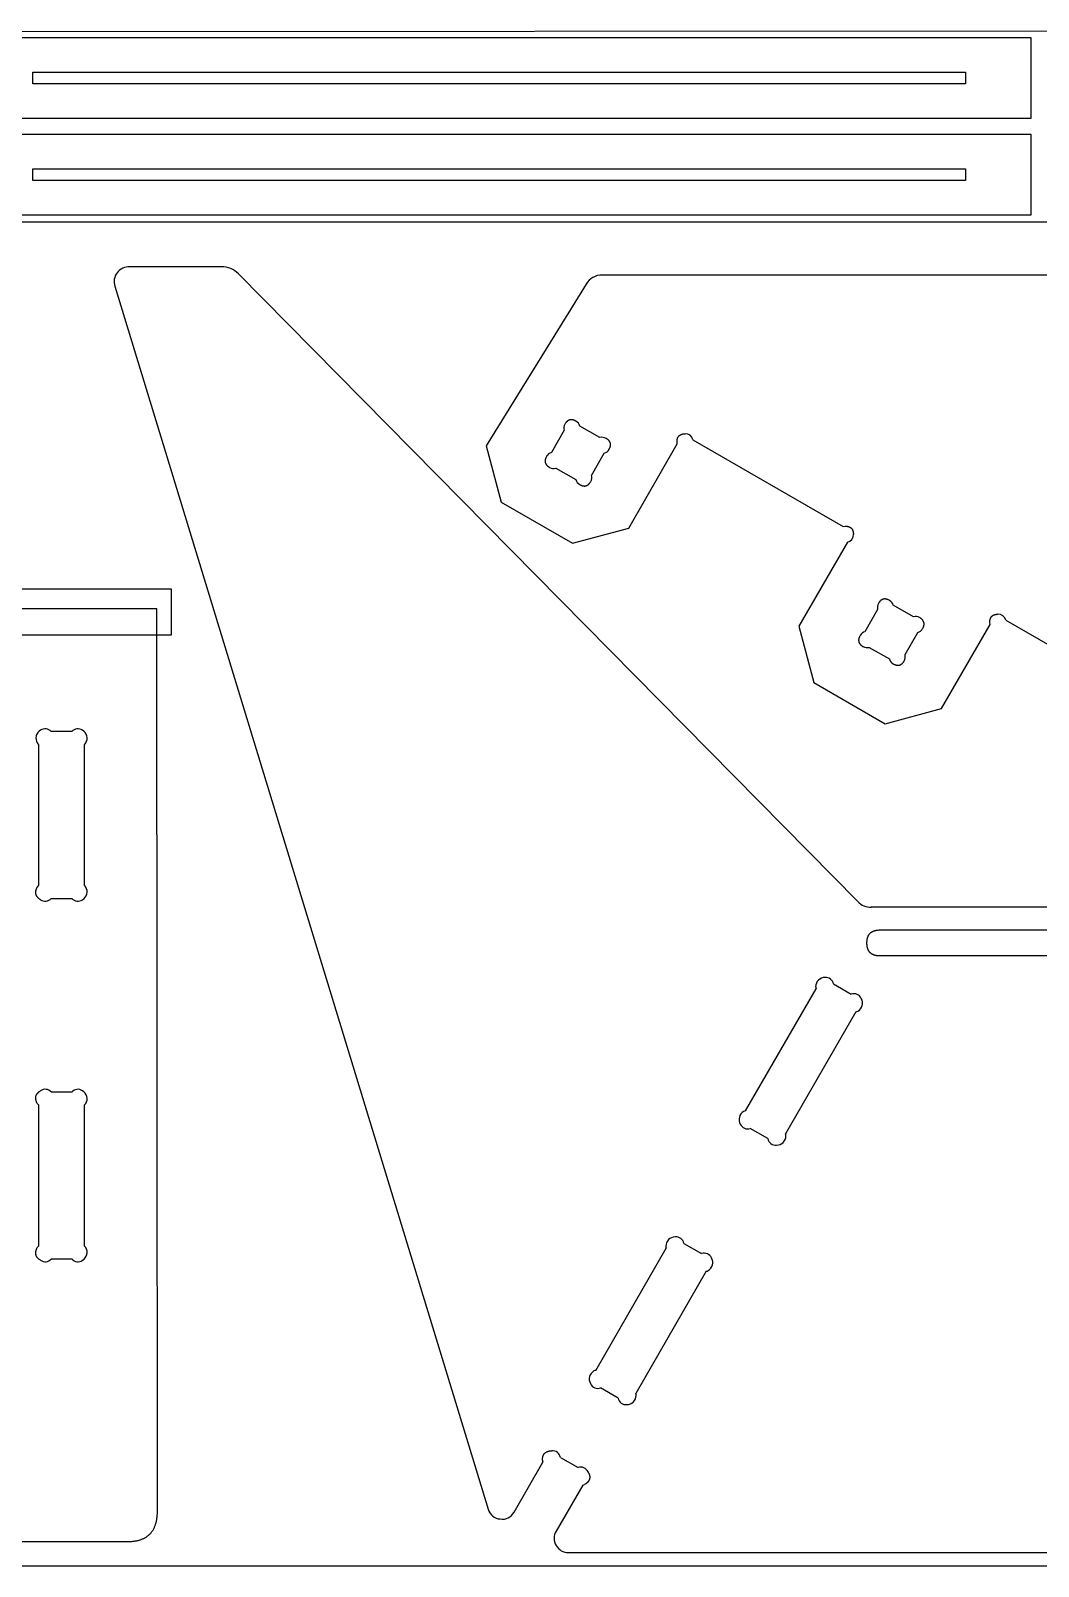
# Model space of a CAD drawing. Extents: x 0 to 2438, y 0 to 1220.
# Drawn here: x 814 to 1241, y 0 to 651 of the extents above; entities that cross this region are included whole.
import ezdxf

# ---------------------------------------------------------------- set-up
doc = ezdxf.new("R2010")
doc.units = 0
doc.header["$MEASUREMENT"] = 0
doc.layers.add('PROFILE_-_OUTSIDE', color=18, linetype='CONTINUOUS')

msp = doc.modelspace()

# ---------------------------------------------------------------- linework, layer by layer
at = {"layer": 'PROFILE_-_OUTSIDE', "color": 4}
for p, q in [((1698.09, 650.9), (783.59, 650.4)), ((814.52, 633.37), (1209.92, 633.4)), ((814.52, 628.37), (814.52, 633.37)), ((1209.92, 633.4), (1209.92, 628.4)), ((1209.92, 628.4), (814.52, 628.37)), ((814.53, 592.37), (1209.93, 592.4)), ((814.53, 587.37), (814.53, 592.37)), ((1209.93, 592.4), (1209.93, 587.4)), ((1209.93, 587.4), (814.53, 587.37)), ((783.59, 569.9), (1698.09, 569.9))]:
    msp.add_line(p, q, dxfattribs=at)
at = {"layer": 'PROFILE_-_OUTSIDE', "color": 18}
for p, q in [((1237.84, 647.9), (786.59, 647.87)), ((1237.84, 613.9), (1237.84, 647.9)), ((786.59, 613.87), (1237.84, 613.9)), ((1237.84, 606.9), (786.59, 606.87)), ((1237.84, 572.9), (1237.84, 606.9)), ((786.59, 572.87), (1237.84, 572.9)), ((856.48, 550.83), (855.62, 550.83)), ((894.51, 550.83), (856.48, 550.83)), ((1164.31, 281.73), (901.65, 547.85)), ((1480.93, 547.28), (1055.91, 547.3)), ((849.26, 542.63), (1007.6, 24.26)), ((1049.11, 543.51), (1006.69, 474.96)), ((1067.19, 440.06), (1087.77, 475.73)), ((1087.77, 475.73), (1087.65, 476.61)), ((1094.39, 477.5), (1158.11, 440.75)), ((1006.69, 474.96), (1013.09, 451.11)), ((1013.09, 451.11), (1043.34, 433.66)), ((1043.34, 433.66), (1067.19, 440.06)), ((1158.11, 440.75), (1159, 440.87)), ((1159.89, 434.13), (1139.32, 398.47)), ((867.07, 405.87), (17.32, 405.87)), ((867.32, 23.04), (867.07, 405.87)), ((1139.32, 398.47), (1145.71, 374.61)), ((1199.82, 363.56), (1220.4, 399.23)), ((1220.4, 399.23), (1220.28, 400.12)), ((1227.02, 401.01), (1258.57, 382.81)), ((1145.71, 374.61), (1175.97, 357.16)), ((1175.97, 357.16), (1199.82, 363.56)), ((1185.74, 279.35), (1170, 279.35)), ((1268.42, 279.35), (1185.74, 279.35)), ((1038.2, 46.17), (1045.69, 41.84)), ((1018.53, 23.01), (1030.75, 44.17)), ((1047.68, 34.4), (1036.41, 14.86)), ((29.77, 10.48), (854.62, 10.48)), ((1041.61, 5.86), (1495.29, 5.86))]:
    msp.add_line(p, q, dxfattribs=at)
at = {"layer": 'PROFILE_-_OUTSIDE', "color": 30}
for p, q in [((1054.97, 478.44), (1046.41, 483.33)), ((1039.79, 481.52), (1034.41, 472.11)), ((1051.4, 462.41), (1056.78, 471.82)), ((1036.22, 465.49), (1044.78, 460.6)), ((1172.73, 405.54), (1167.35, 396.12)), ((1187.91, 402.45), (1179.35, 407.34)), ((1184.34, 386.42), (1189.71, 395.84)), ((1169.16, 389.51), (1177.72, 384.62)), ((830.99, 353.82), (822.34, 353.82)), ((816.89, 348.37), (816.89, 288.57)), ((836.44, 288.57), (836.44, 348.37)), ((822.34, 283.11), (830.99, 283.11)), ((1116.7, 193.05), (1146.6, 244.84)), ((1154.05, 246.83), (1161.55, 242.5)), ((1163.54, 235.06), (1133.64, 183.27)), ((816.9, 195.54), (816.89, 135.74)), ((830.99, 200.99), (822.34, 200.99)), ((836.44, 135.74), (836.45, 195.54)), ((1126.19, 181.27), (1118.7, 185.6)), ((1090.55, 136.85), (1098.05, 132.52)), ((822.34, 130.28), (830.99, 130.29)), ((1053.2, 83.06), (1083.1, 134.85)), ((1100.04, 125.07), (1070.14, 73.28)), ((1062.69, 71.29), (1055.2, 75.61))]:
    msp.add_line(p, q, dxfattribs=at)
at = {"layer": 'PROFILE_-_OUTSIDE', "color": 5}
for p, q in [((1173.68, 269.73), (1363.16, 269.73)), ((1363.16, 258.73), (1173.68, 258.73))]:
    msp.add_line(p, q, dxfattribs=at)
at = {"layer": 'PROFILE_-_OUTSIDE', "color": 1}
msp.add_line((2438, 0), (0, 0), dxfattribs=at)
at = {"layer": 'PROFILE_-_OUTSIDE', "color": 30}
for points in [[(1044.8, 485.4), (1044.62, 485.5), (1044.43, 485.6), (1044.34, 485.64), (1044.25, 485.68), (1044.16, 485.72), (1044.08, 485.75), (1043.99, 485.79), (1043.9, 485.82), (1043.82, 485.85), (1043.73, 485.87), (1043.64, 485.9), (1043.56, 485.92), (1043.48, 485.94), (1043.39, 485.96), (1043.31, 485.97), (1043.23, 485.99), (1043.15, 486), (1043.06, 486.01), (1042.98, 486.01), (1042.9, 486.02), (1042.83, 486.02), (1042.75, 486.02), (1042.67, 486.02), (1042.59, 486.01), (1042.52, 486), (1042.44, 485.99), (1042.36, 485.98), (1042.29, 485.97), (1042.22, 485.95), (1042.14, 485.93), (1042.07, 485.91), (1042, 485.89), (1041.93, 485.86), (1041.86, 485.83), (1041.78, 485.8), (1041.72, 485.77), (1041.65, 485.74), (1041.58, 485.7), (1041.51, 485.66), (1041.44, 485.62), (1041.38, 485.57), (1041.31, 485.53), (1041.24, 485.48), (1041.18, 485.43), (1041.12, 485.38), (1041.05, 485.32), (1040.99, 485.26), (1040.93, 485.2), (1040.87, 485.14), (1040.81, 485.08), (1040.74, 485.01), (1040.69, 484.94), (1040.63, 484.87), (1040.57, 484.8), (1040.51, 484.72), (1040.45, 484.64), (1040.4, 484.56), (1040.34, 484.48), (1040.23, 484.31), (1040.12, 484.12)], [(1058.85, 473.43), (1058.95, 473.61), (1059.04, 473.8), (1059.09, 473.89), (1059.13, 473.98), (1059.17, 474.06), (1059.2, 474.15), (1059.24, 474.24), (1059.27, 474.33), (1059.3, 474.41), (1059.32, 474.5), (1059.35, 474.59), (1059.37, 474.67), (1059.39, 474.75), (1059.41, 474.84), (1059.42, 474.92), (1059.44, 475), (1059.45, 475.08), (1059.46, 475.16), (1059.46, 475.25), (1059.47, 475.32), (1059.47, 475.4), (1059.47, 475.48), (1059.46, 475.56), (1059.46, 475.64), (1059.45, 475.71), (1059.44, 475.79), (1059.43, 475.86), (1059.42, 475.94), (1059.4, 476.01), (1059.38, 476.09), (1059.36, 476.16), (1059.34, 476.23), (1059.31, 476.3), (1059.28, 476.37), (1059.25, 476.44), (1059.22, 476.51), (1059.19, 476.58), (1059.15, 476.65), (1059.11, 476.72), (1059.07, 476.79), (1059.02, 476.85), (1058.98, 476.92), (1058.93, 476.98), (1058.88, 477.05), (1058.83, 477.11), (1058.77, 477.18), (1058.71, 477.24), (1058.65, 477.3), (1058.59, 477.36), (1058.53, 477.42), (1058.46, 477.48), (1058.39, 477.54), (1058.32, 477.6), (1058.24, 477.66), (1058.17, 477.72), (1058.09, 477.78), (1058.01, 477.83), (1057.93, 477.89), (1057.75, 478), (1057.57, 478.11)], [(1032.34, 470.5), (1032.24, 470.31), (1032.15, 470.13), (1032.1, 470.04), (1032.06, 469.95), (1032.02, 469.86), (1031.99, 469.77), (1031.95, 469.69), (1031.92, 469.6), (1031.89, 469.51), (1031.87, 469.43), (1031.84, 469.34), (1031.82, 469.26), (1031.8, 469.17), (1031.78, 469.09), (1031.77, 469.01), (1031.75, 468.92), (1031.74, 468.84), (1031.73, 468.76), (1031.73, 468.68), (1031.72, 468.6), (1031.72, 468.52), (1031.72, 468.44), (1031.73, 468.37), (1031.73, 468.29), (1031.74, 468.21), (1031.75, 468.14), (1031.76, 468.06), (1031.77, 467.99), (1031.79, 467.91), (1031.81, 467.84), (1031.83, 467.77), (1031.85, 467.7), (1031.88, 467.62), (1031.91, 467.55), (1031.94, 467.48), (1031.97, 467.41), (1032, 467.34), (1032.04, 467.28), (1032.08, 467.21), (1032.12, 467.14), (1032.17, 467.07), (1032.21, 467.01), (1032.26, 466.94), (1032.31, 466.88), (1032.37, 466.81), (1032.42, 466.75), (1032.48, 466.69), (1032.54, 466.63), (1032.6, 466.56), (1032.67, 466.5), (1032.73, 466.44), (1032.8, 466.38), (1032.87, 466.32), (1032.95, 466.27), (1033.02, 466.21), (1033.1, 466.15), (1033.18, 466.09), (1033.26, 466.04), (1033.44, 465.93), (1033.62, 465.82)], [(1046.39, 458.53), (1046.57, 458.42), (1046.76, 458.33), (1046.85, 458.29), (1046.94, 458.25), (1047.03, 458.21), (1047.11, 458.17), (1047.2, 458.14), (1047.29, 458.11), (1047.38, 458.08), (1047.46, 458.05), (1047.55, 458.03), (1047.63, 458.01), (1047.71, 457.99), (1047.8, 457.97), (1047.88, 457.95), (1047.96, 457.94), (1048.04, 457.93), (1048.13, 457.92), (1048.21, 457.91), (1048.29, 457.91), (1048.36, 457.91), (1048.44, 457.91), (1048.52, 457.91), (1048.6, 457.92), (1048.67, 457.92), (1048.75, 457.93), (1048.83, 457.94), (1048.9, 457.96), (1048.97, 457.98), (1049.05, 457.99), (1049.12, 458.02), (1049.19, 458.04), (1049.26, 458.06), (1049.34, 458.09), (1049.41, 458.12), (1049.48, 458.16), (1049.54, 458.19), (1049.61, 458.23), (1049.68, 458.27), (1049.75, 458.31), (1049.81, 458.35), (1049.88, 458.4), (1049.95, 458.45), (1050.01, 458.5), (1050.07, 458.55), (1050.14, 458.61), (1050.2, 458.66), (1050.26, 458.72), (1050.32, 458.79), (1050.38, 458.85), (1050.45, 458.92), (1050.5, 458.99), (1050.56, 459.06), (1050.62, 459.13), (1050.68, 459.21), (1050.74, 459.29), (1050.79, 459.37), (1050.85, 459.45), (1050.96, 459.62), (1051.07, 459.8)], [(1177.74, 409.42), (1177.55, 409.52), (1177.37, 409.61), (1177.28, 409.66), (1177.19, 409.7), (1177.1, 409.73), (1177.02, 409.77), (1176.93, 409.8), (1176.84, 409.84), (1176.75, 409.86), (1176.67, 409.89), (1176.58, 409.92), (1176.5, 409.94), (1176.41, 409.96), (1176.33, 409.98), (1176.25, 409.99), (1176.17, 410), (1176.08, 410.02), (1176, 410.02), (1175.92, 410.03), (1175.84, 410.03), (1175.76, 410.04), (1175.69, 410.04), (1175.61, 410.03), (1175.53, 410.03), (1175.45, 410.02), (1175.38, 410.01), (1175.3, 410), (1175.23, 409.98), (1175.15, 409.97), (1175.08, 409.95), (1175.01, 409.93), (1174.94, 409.9), (1174.86, 409.88), (1174.79, 409.85), (1174.72, 409.82), (1174.65, 409.79), (1174.58, 409.75), (1174.52, 409.72), (1174.45, 409.68), (1174.38, 409.64), (1174.31, 409.59), (1174.25, 409.55), (1174.18, 409.5), (1174.12, 409.45), (1174.05, 409.39), (1173.99, 409.34), (1173.93, 409.28), (1173.87, 409.22), (1173.8, 409.16), (1173.74, 409.09), (1173.68, 409.03), (1173.62, 408.96), (1173.56, 408.89), (1173.51, 408.81), (1173.45, 408.74), (1173.39, 408.66), (1173.33, 408.58), (1173.28, 408.5), (1173.17, 408.32), (1173.06, 408.14)], [(1191.79, 397.45), (1191.89, 397.63), (1191.98, 397.81), (1192.03, 397.9), (1192.07, 397.99), (1192.1, 398.08), (1192.14, 398.17), (1192.17, 398.26), (1192.21, 398.34), (1192.24, 398.43), (1192.26, 398.52), (1192.29, 398.6), (1192.31, 398.69), (1192.33, 398.77), (1192.35, 398.85), (1192.36, 398.94), (1192.38, 399.02), (1192.39, 399.1), (1192.39, 399.18), (1192.4, 399.26), (1192.41, 399.34), (1192.41, 399.42), (1192.41, 399.5), (1192.4, 399.58), (1192.4, 399.65), (1192.39, 399.73), (1192.38, 399.81), (1192.37, 399.88), (1192.36, 399.96), (1192.34, 400.03), (1192.32, 400.1), (1192.3, 400.18), (1192.28, 400.25), (1192.25, 400.32), (1192.22, 400.39), (1192.19, 400.46), (1192.16, 400.53), (1192.12, 400.6), (1192.09, 400.67), (1192.05, 400.74), (1192.01, 400.8), (1191.96, 400.87), (1191.92, 400.94), (1191.87, 401), (1191.82, 401.07), (1191.76, 401.13), (1191.71, 401.19), (1191.65, 401.26), (1191.59, 401.32), (1191.53, 401.38), (1191.46, 401.44), (1191.4, 401.5), (1191.33, 401.56), (1191.26, 401.62), (1191.18, 401.68), (1191.11, 401.74), (1191.03, 401.79), (1190.95, 401.85), (1190.87, 401.91), (1190.69, 402.02), (1190.51, 402.12)], [(1165.28, 394.52), (1165.18, 394.33), (1165.08, 394.15), (1165.04, 394.06), (1165, 393.97), (1164.96, 393.88), (1164.93, 393.79), (1164.89, 393.7), (1164.86, 393.62), (1164.83, 393.53), (1164.81, 393.44), (1164.78, 393.36), (1164.76, 393.27), (1164.74, 393.19), (1164.72, 393.11), (1164.71, 393.02), (1164.69, 392.94), (1164.68, 392.86), (1164.67, 392.78), (1164.67, 392.7), (1164.66, 392.62), (1164.66, 392.54), (1164.66, 392.46), (1164.66, 392.38), (1164.67, 392.31), (1164.68, 392.23), (1164.69, 392.15), (1164.7, 392.08), (1164.71, 392), (1164.73, 391.93), (1164.75, 391.86), (1164.77, 391.78), (1164.79, 391.71), (1164.82, 391.64), (1164.85, 391.57), (1164.88, 391.5), (1164.91, 391.43), (1164.94, 391.36), (1164.98, 391.29), (1165.02, 391.22), (1165.06, 391.16), (1165.11, 391.09), (1165.15, 391.02), (1165.2, 390.96), (1165.25, 390.89), (1165.3, 390.83), (1165.36, 390.77), (1165.42, 390.7), (1165.48, 390.64), (1165.54, 390.58), (1165.6, 390.52), (1165.67, 390.46), (1165.74, 390.4), (1165.81, 390.34), (1165.88, 390.28), (1165.96, 390.22), (1166.04, 390.17), (1166.12, 390.11), (1166.2, 390.05), (1166.37, 389.94), (1166.56, 389.84)], [(1179.33, 382.54), (1179.51, 382.44), (1179.7, 382.35), (1179.79, 382.31), (1179.88, 382.26), (1179.96, 382.23), (1180.05, 382.19), (1180.14, 382.16), (1180.23, 382.13), (1180.31, 382.1), (1180.4, 382.07), (1180.49, 382.04), (1180.57, 382.02), (1180.65, 382), (1180.74, 381.98), (1180.82, 381.97), (1180.9, 381.96), (1180.98, 381.95), (1181.06, 381.94), (1181.14, 381.93), (1181.22, 381.93), (1181.3, 381.92), (1181.38, 381.92), (1181.46, 381.93), (1181.54, 381.93), (1181.61, 381.94), (1181.69, 381.95), (1181.76, 381.96), (1181.84, 381.98), (1181.91, 381.99), (1181.99, 382.01), (1182.06, 382.03), (1182.13, 382.06), (1182.2, 382.08), (1182.27, 382.11), (1182.34, 382.14), (1182.41, 382.17), (1182.48, 382.21), (1182.55, 382.24), (1182.62, 382.28), (1182.69, 382.33), (1182.75, 382.37), (1182.82, 382.42), (1182.88, 382.46), (1182.95, 382.51), (1183.01, 382.57), (1183.08, 382.62), (1183.14, 382.68), (1183.2, 382.74), (1183.26, 382.8), (1183.32, 382.87), (1183.38, 382.93), (1183.44, 383), (1183.5, 383.07), (1183.56, 383.15), (1183.62, 383.22), (1183.68, 383.3), (1183.73, 383.38), (1183.79, 383.47), (1183.9, 383.64), (1184.01, 383.82)], [(816.34, 287.93), (816.22, 287.72), (816.11, 287.51), (816.06, 287.41), (816.02, 287.31), (815.97, 287.2), (815.93, 287.1), (815.89, 287), (815.85, 286.9), (815.82, 286.8), (815.79, 286.71), (815.76, 286.61), (815.73, 286.51), (815.71, 286.42), (815.69, 286.32), (815.67, 286.22), (815.66, 286.13), (815.64, 286.04), (815.63, 285.94), (815.62, 285.85), (815.62, 285.76), (815.62, 285.67), (815.62, 285.58), (815.62, 285.49), (815.63, 285.4), (815.63, 285.32), (815.64, 285.23), (815.66, 285.14), (815.67, 285.06), (815.69, 284.97), (815.71, 284.89), (815.74, 284.8), (815.76, 284.72), (815.79, 284.64), (815.82, 284.56), (815.86, 284.48), (815.9, 284.4), (815.93, 284.32), (815.98, 284.24), (816.02, 284.16), (816.07, 284.08), (816.12, 284.01), (816.17, 283.93), (816.23, 283.86), (816.28, 283.78), (816.34, 283.71), (816.41, 283.64), (816.47, 283.56), (816.54, 283.49), (816.61, 283.42), (816.69, 283.35), (816.76, 283.28), (816.84, 283.21), (816.92, 283.14), (817.01, 283.08), (817.09, 283.01), (817.18, 282.94), (817.27, 282.88), (817.37, 282.81), (817.57, 282.69), (817.77, 282.56)], [(817.78, 201.54), (817.57, 201.42), (817.37, 201.29), (817.28, 201.23), (817.19, 201.16), (817.1, 201.09), (817.01, 201.03), (816.93, 200.96), (816.85, 200.89), (816.77, 200.82), (816.69, 200.75), (816.62, 200.68), (816.55, 200.61), (816.48, 200.54), (816.41, 200.47), (816.35, 200.4), (816.29, 200.32), (816.23, 200.25), (816.18, 200.17), (816.12, 200.1), (816.07, 200.02), (816.03, 199.94), (815.98, 199.87), (815.94, 199.79), (815.9, 199.71), (815.86, 199.63), (815.83, 199.55), (815.8, 199.47), (815.77, 199.38), (815.74, 199.3), (815.72, 199.22), (815.7, 199.13), (815.68, 199.05), (815.66, 198.96), (815.65, 198.88), (815.64, 198.79), (815.63, 198.7), (815.62, 198.61), (815.62, 198.52), (815.62, 198.43), (815.62, 198.34), (815.63, 198.25), (815.64, 198.16), (815.65, 198.07), (815.66, 197.97), (815.68, 197.88), (815.69, 197.78), (815.71, 197.69), (815.74, 197.59), (815.76, 197.5), (815.79, 197.4), (815.82, 197.3), (815.86, 197.2), (815.89, 197.1), (815.93, 197), (815.98, 196.9), (816.02, 196.8), (816.07, 196.7), (816.12, 196.59), (816.22, 196.38), (816.34, 196.17)], [(816.34, 135.1), (816.22, 134.89), (816.12, 134.68), (816.07, 134.58), (816.02, 134.48), (815.98, 134.38), (815.93, 134.27), (815.89, 134.17), (815.86, 134.07), (815.82, 133.97), (815.79, 133.88), (815.76, 133.78), (815.74, 133.68), (815.71, 133.59), (815.69, 133.49), (815.68, 133.4), (815.66, 133.3), (815.65, 133.21), (815.64, 133.12), (815.63, 133.02), (815.62, 132.93), (815.62, 132.84), (815.62, 132.75), (815.62, 132.66), (815.63, 132.57), (815.64, 132.49), (815.65, 132.4), (815.66, 132.31), (815.68, 132.23), (815.7, 132.14), (815.72, 132.06), (815.74, 131.98), (815.77, 131.89), (815.8, 131.81), (815.83, 131.73), (815.86, 131.65), (815.9, 131.57), (815.94, 131.49), (815.98, 131.41), (816.03, 131.33), (816.07, 131.26), (816.12, 131.18), (816.18, 131.1), (816.23, 131.03), (816.29, 130.95), (816.35, 130.88), (816.41, 130.81), (816.48, 130.73), (816.55, 130.66), (816.62, 130.59), (816.69, 130.52), (816.77, 130.45), (816.85, 130.38), (816.93, 130.32), (817.01, 130.25), (817.1, 130.18), (817.19, 130.12), (817.28, 130.05), (817.37, 129.99), (817.57, 129.86), (817.78, 129.73)]]:
    msp.add_lwpolyline(points, dxfattribs=at)
at = {"layer": 'PROFILE_-_OUTSIDE', "color": 18}
for points in [[(1087.65, 476.61), (1087.65, 476.83), (1087.66, 477.03), (1087.67, 477.13), (1087.68, 477.23), (1087.69, 477.32), (1087.7, 477.42), (1087.72, 477.51), (1087.73, 477.6), (1087.75, 477.69), (1087.77, 477.78), (1087.79, 477.87), (1087.82, 477.95), (1087.84, 478.03), (1087.87, 478.11), (1087.89, 478.19), (1087.92, 478.27), (1087.95, 478.35), (1087.99, 478.42), (1088.02, 478.5), (1088.06, 478.57), (1088.09, 478.64), (1088.13, 478.7), (1088.17, 478.77), (1088.22, 478.83), (1088.26, 478.9), (1088.31, 478.96), (1088.36, 479.02), (1088.4, 479.08), (1088.46, 479.13), (1088.51, 479.19), (1088.56, 479.24), (1088.62, 479.29), (1088.68, 479.34), (1088.74, 479.39), (1088.8, 479.43), (1088.86, 479.48), (1088.92, 479.52), (1088.99, 479.56), (1089.06, 479.6), (1089.13, 479.64), (1089.2, 479.67), (1089.27, 479.71), (1089.35, 479.74), (1089.42, 479.77), (1089.5, 479.8), (1089.58, 479.83), (1089.66, 479.85), (1089.74, 479.88), (1089.83, 479.9), (1089.91, 479.92), (1090, 479.94), (1090.09, 479.96), (1090.18, 479.98), (1090.28, 479.99), (1090.37, 480), (1090.47, 480.01), (1090.57, 480.02), (1090.66, 480.03), (1090.87, 480.04), (1091.08, 480.04)], [(1159, 440.87), (1159.21, 440.87), (1159.42, 440.86), (1159.52, 440.85), (1159.61, 440.84), (1159.71, 440.83), (1159.81, 440.82), (1159.9, 440.8), (1159.99, 440.79), (1160.08, 440.77), (1160.17, 440.75), (1160.25, 440.73), (1160.34, 440.71), (1160.42, 440.68), (1160.5, 440.65), (1160.58, 440.63), (1160.66, 440.6), (1160.74, 440.57), (1160.81, 440.53), (1160.88, 440.5), (1160.95, 440.46), (1161.02, 440.43), (1161.09, 440.39), (1161.16, 440.35), (1161.22, 440.3), (1161.28, 440.26), (1161.35, 440.21), (1161.41, 440.17), (1161.46, 440.12), (1161.52, 440.06), (1161.57, 440.01), (1161.63, 439.96), (1161.68, 439.9), (1161.73, 439.84), (1161.77, 439.78), (1161.82, 439.72), (1161.87, 439.66), (1161.91, 439.6), (1161.95, 439.53), (1161.99, 439.46), (1162.03, 439.39), (1162.06, 439.32), (1162.1, 439.25), (1162.13, 439.17), (1162.16, 439.1), (1162.19, 439.02), (1162.22, 438.94), (1162.24, 438.86), (1162.27, 438.78), (1162.29, 438.69), (1162.31, 438.61), (1162.33, 438.52), (1162.35, 438.43), (1162.36, 438.34), (1162.38, 438.24), (1162.39, 438.15), (1162.4, 438.05), (1162.41, 437.95), (1162.42, 437.86), (1162.43, 437.65), (1162.43, 437.44)], [(1220.28, 400.12), (1220.28, 400.33), (1220.29, 400.53), (1220.3, 400.63), (1220.31, 400.73), (1220.32, 400.83), (1220.33, 400.92), (1220.35, 401.02), (1220.36, 401.11), (1220.38, 401.2), (1220.4, 401.28), (1220.42, 401.37), (1220.44, 401.46), (1220.47, 401.54), (1220.5, 401.62), (1220.52, 401.7), (1220.55, 401.78), (1220.58, 401.85), (1220.62, 401.93), (1220.65, 402), (1220.69, 402.07), (1220.72, 402.14), (1220.76, 402.21), (1220.8, 402.27), (1220.85, 402.34), (1220.89, 402.4), (1220.94, 402.46), (1220.98, 402.52), (1221.03, 402.58), (1221.09, 402.64), (1221.14, 402.69), (1221.19, 402.74), (1221.25, 402.79), (1221.31, 402.84), (1221.37, 402.89), (1221.43, 402.94), (1221.49, 402.98), (1221.55, 403.02), (1221.62, 403.07), (1221.69, 403.11), (1221.76, 403.14), (1221.83, 403.18), (1221.9, 403.21), (1221.98, 403.25), (1222.05, 403.28), (1222.13, 403.31), (1222.21, 403.33), (1222.29, 403.36), (1222.37, 403.38), (1222.46, 403.41), (1222.54, 403.43), (1222.63, 403.45), (1222.72, 403.46), (1222.81, 403.48), (1222.91, 403.49), (1223, 403.51), (1223.1, 403.52), (1223.2, 403.53), (1223.29, 403.53), (1223.5, 403.54), (1223.71, 403.55)], [(1030.59, 45), (1030.6, 45.24), (1030.61, 45.47), (1030.62, 45.59), (1030.63, 45.7), (1030.64, 45.81), (1030.65, 45.92), (1030.67, 46.03), (1030.69, 46.13), (1030.71, 46.23), (1030.73, 46.33), (1030.75, 46.43), (1030.78, 46.53), (1030.81, 46.62), (1030.84, 46.72), (1030.87, 46.81), (1030.9, 46.9), (1030.94, 46.99), (1030.98, 47.07), (1031.02, 47.15), (1031.06, 47.24), (1031.1, 47.31), (1031.15, 47.39), (1031.19, 47.47), (1031.24, 47.54), (1031.29, 47.61), (1031.34, 47.68), (1031.4, 47.75), (1031.46, 47.82), (1031.51, 47.88), (1031.58, 47.95), (1031.64, 48.01), (1031.7, 48.06), (1031.77, 48.12), (1031.84, 48.18), (1031.91, 48.23), (1031.98, 48.28), (1032.05, 48.33), (1032.13, 48.37), (1032.21, 48.42), (1032.29, 48.46), (1032.37, 48.5), (1032.45, 48.54), (1032.54, 48.58), (1032.62, 48.62), (1032.71, 48.65), (1032.8, 48.68), (1032.9, 48.71), (1032.99, 48.74), (1033.09, 48.76), (1033.19, 48.79), (1033.29, 48.81), (1033.39, 48.83), (1033.49, 48.85), (1033.6, 48.87), (1033.71, 48.88), (1033.82, 48.89), (1033.93, 48.9), (1034.05, 48.91), (1034.28, 48.92), (1034.52, 48.93)], [(1049.92, 40.03), (1050.04, 39.82), (1050.15, 39.62), (1050.2, 39.51), (1050.24, 39.41), (1050.29, 39.31), (1050.33, 39.21), (1050.37, 39.11), (1050.41, 39.01), (1050.44, 38.91), (1050.47, 38.81), (1050.5, 38.71), (1050.53, 38.61), (1050.55, 38.52), (1050.57, 38.42), (1050.59, 38.33), (1050.6, 38.23), (1050.62, 38.14), (1050.63, 38.05), (1050.63, 37.96), (1050.64, 37.87), (1050.64, 37.77), (1050.64, 37.68), (1050.64, 37.6), (1050.63, 37.51), (1050.63, 37.42), (1050.61, 37.33), (1050.6, 37.25), (1050.59, 37.16), (1050.57, 37.08), (1050.55, 36.99), (1050.52, 36.91), (1050.5, 36.83), (1050.47, 36.74), (1050.44, 36.66), (1050.4, 36.58), (1050.36, 36.5), (1050.32, 36.42), (1050.28, 36.34), (1050.24, 36.27), (1050.19, 36.19), (1050.14, 36.11), (1050.09, 36.04), (1050.03, 35.96), (1049.97, 35.89), (1049.91, 35.81), (1049.85, 35.74), (1049.79, 35.67), (1049.72, 35.6), (1049.65, 35.53), (1049.57, 35.46), (1049.5, 35.39), (1049.42, 35.32), (1049.34, 35.25), (1049.25, 35.18), (1049.16, 35.11), (1049.08, 35.05), (1048.98, 34.98), (1048.89, 34.92), (1048.69, 34.79), (1048.48, 34.67)], [(854.62, 10.48), (855.4, 10.49), (856.14, 10.53), (856.51, 10.56), (856.87, 10.59), (857.22, 10.63), (857.57, 10.68), (857.91, 10.73), (858.24, 10.79), (858.57, 10.85), (858.9, 10.92), (859.21, 11), (859.52, 11.08), (859.83, 11.17), (860.13, 11.27), (860.42, 11.37), (860.71, 11.48), (860.99, 11.59), (861.26, 11.71), (861.53, 11.83), (861.79, 11.97), (862.05, 12.1), (862.3, 12.25), (862.54, 12.4), (862.78, 12.56), (863.01, 12.72), (863.24, 12.89), (863.46, 13.06), (863.67, 13.24), (863.88, 13.43), (864.08, 13.62), (864.27, 13.82), (864.46, 14.03), (864.65, 14.24), (864.82, 14.46), (864.99, 14.68), (865.16, 14.91), (865.32, 15.15), (865.47, 15.39), (865.62, 15.64), (865.76, 15.89), (865.89, 16.15), (866.02, 16.42), (866.14, 16.69), (866.26, 16.97), (866.37, 17.26), (866.48, 17.55), (866.57, 17.84), (866.67, 18.15), (866.75, 18.46), (866.83, 18.77), (866.91, 19.1), (866.97, 19.42), (867.04, 19.76), (867.09, 20.1), (867.14, 20.45), (867.19, 20.8), (867.22, 21.16), (867.26, 21.52), (867.3, 22.27), (867.32, 23.04)]]:
    msp.add_lwpolyline(points, dxfattribs=at)
at = {"layer": 'PROFILE_-_OUTSIDE', "color": 3}
msp.add_lwpolyline([(13.86, 394.88), (873.32, 394.88), (873.32, 414.19), (13.86, 414.19), (13.86, 394.88)], dxfattribs=at)
at = {"layer": 'PROFILE_-_OUTSIDE', "color": 5}
for points in [[(1168.18, 264.23), (1168.18, 264.56), (1168.2, 264.89), (1168.21, 265.05), (1168.23, 265.21), (1168.24, 265.36), (1168.26, 265.51), (1168.29, 265.66), (1168.31, 265.81), (1168.34, 265.95), (1168.37, 266.09), (1168.4, 266.23), (1168.44, 266.37), (1168.48, 266.5), (1168.52, 266.63), (1168.56, 266.76), (1168.61, 266.88), (1168.66, 267.01), (1168.71, 267.13), (1168.77, 267.24), (1168.83, 267.36), (1168.89, 267.47), (1168.95, 267.58), (1169.02, 267.68), (1169.08, 267.79), (1169.16, 267.89), (1169.23, 267.99), (1169.31, 268.08), (1169.39, 268.17), (1169.47, 268.26), (1169.55, 268.35), (1169.64, 268.44), (1169.73, 268.52), (1169.82, 268.6), (1169.92, 268.67), (1170.02, 268.75), (1170.12, 268.82), (1170.22, 268.89), (1170.33, 268.95), (1170.43, 269.02), (1170.55, 269.08), (1170.66, 269.13), (1170.78, 269.19), (1170.9, 269.24), (1171.02, 269.29), (1171.14, 269.34), (1171.27, 269.38), (1171.4, 269.42), (1171.53, 269.46), (1171.67, 269.5), (1171.81, 269.53), (1171.95, 269.56), (1172.09, 269.59), (1172.24, 269.62), (1172.39, 269.64), (1172.54, 269.66), (1172.69, 269.68), (1172.85, 269.69), (1173.01, 269.7), (1173.34, 269.72), (1173.68, 269.73)], [(1173.68, 258.73), (1173.34, 258.73), (1173.01, 258.75), (1172.85, 258.76), (1172.69, 258.77), (1172.54, 258.79), (1172.39, 258.81), (1172.24, 258.83), (1172.09, 258.86), (1171.95, 258.89), (1171.81, 258.92), (1171.67, 258.95), (1171.53, 258.99), (1171.4, 259.03), (1171.27, 259.07), (1171.14, 259.11), (1171.02, 259.16), (1170.9, 259.21), (1170.78, 259.26), (1170.66, 259.32), (1170.55, 259.38), (1170.43, 259.44), (1170.33, 259.5), (1170.22, 259.56), (1170.12, 259.63), (1170.02, 259.7), (1169.92, 259.78), (1169.82, 259.85), (1169.73, 259.93), (1169.64, 260.02), (1169.55, 260.1), (1169.47, 260.19), (1169.39, 260.28), (1169.31, 260.37), (1169.23, 260.47), (1169.16, 260.56), (1169.08, 260.66), (1169.02, 260.77), (1168.95, 260.87), (1168.89, 260.98), (1168.83, 261.09), (1168.77, 261.21), (1168.71, 261.33), (1168.66, 261.44), (1168.61, 261.57), (1168.56, 261.69), (1168.52, 261.82), (1168.48, 261.95), (1168.44, 262.08), (1168.4, 262.22), (1168.37, 262.36), (1168.34, 262.5), (1168.31, 262.64), (1168.29, 262.79), (1168.26, 262.94), (1168.24, 263.09), (1168.23, 263.24), (1168.21, 263.4), (1168.2, 263.56), (1168.18, 263.89), (1168.18, 264.23)]]:
    msp.add_lwpolyline(points, dxfattribs=at)
at = {"layer": 'PROFILE_-_OUTSIDE', "color": 18}
for centre, radius, start, end in [((854.98, 544.54), 6.03, 141.94866, 198.51152), ((855.32, 544.53), 6.31, 87.26464, 143.74353), ((894.67, 541.18), 9.65, 43.70333, 90.92504), ((1055.64, 539.77), 7.53, 87.98633, 150.26657), ((1091.32, 476.93), 3.12, 10.54781, 94.47781), ((1159.32, 437.2), 3.12, 280.53711, 4.46943), ((1223.95, 400.44), 3.12, 10.55552, 94.47011), ((1169.88, 287.06), 7.7, 223.70209, 270.92263), ((1034.88, 45.57), 3.37, 10.19209, 96.06187), ((1032.46, 44.92), 1.87, 177.62073, 203.47599), ((1046.84, 38.67), 3.37, 23.89307, 109.84572), ((1047.52, 36.19), 1.8, 275.18146, 302.42024), ((1012.99, 25.6), 5.56, 193.93317, 266.54614), ((1013.58, 25.53), 5.56, 260.43943, 333.05607), ((1041.17, 11.86), 5.63, 147.80716, 212.20631), ((1041.39, 11.49), 5.63, 207.79751, 272.20374)]:
    msp.add_arc(centre, radius, start, end, dxfattribs=at)
at = {"layer": 'PROFILE_-_OUTSIDE', "color": 30}
for centre, radius, start, end in [((1042.97, 482.44), 3.3, 149.3607, 196.16468), ((1043.21, 482.51), 3.3, 14.3605, 61.16493), ((1055.89, 475.26), 3.3, 59.36476, 106.16589), ((1035.24, 468.9), 3.31, 104.38658, 151.16028), ((1055.96, 475.02), 3.3, 284.35433, 331.18036), ((1035.3, 468.66), 3.3, 239.36255, 286.16665), ((1048.23, 461.49), 3.3, 329.35995, 16.16849), ((1047.98, 461.42), 3.3, 194.35967, 241.16516), ((1175.91, 406.46), 3.31, 149.37169, 196.15369), ((1176.15, 406.52), 3.3, 14.36096, 61.16495), ((1188.83, 399.28), 3.3, 59.36476, 106.16589), ((1188.89, 399.04), 3.3, 284.37052, 331.17587), ((1168.18, 392.92), 3.31, 104.39285, 151.15355), ((1168.24, 392.68), 3.3, 239.36483, 286.16593), ((1180.92, 385.44), 3.3, 194.35967, 241.16516), ((1181.16, 385.5), 3.3, 329.37348, 16.16922), ((819.74, 350.97), 3.93, 120.00952, 210.01371), ((819.76, 351.64), 3.37, 40.16576, 126.09996), ((833.56, 351.64), 3.37, 53.929, 139.81273), ((833.59, 350.97), 3.93, 330.01232, 60.01302), ((817.93, 349.83), 1.8, 207.55261, 234.81452), ((835.33, 349.87), 1.87, 306.51633, 332.39013), ((817.94, 287.1), 1.81, 125.45886, 152.46303), ((833.59, 285.97), 3.93, 299.98884, 29.98808), ((835.35, 287.07), 1.85, 27.62004, 53.81132), ((819.76, 285.29), 3.37, 233.89657, 319.84954), ((833.57, 285.29), 3.37, 220.1781, 306.0614), ((1150.37, 245.66), 3.93, 89.98807, 179.99187), ((1150.73, 246.23), 3.37, 10.18998, 96.06187), ((1148.31, 245.58), 1.87, 177.59903, 203.51776), ((1162.69, 239.33), 3.37, 23.9038, 109.84514), ((1163.37, 236.85), 1.8, 275.18677, 302.41949), ((1162.37, 238.73), 3.93, 299.98986, 29.98856), ((819.77, 198.82), 3.37, 40.1609, 126.10333), ((833.57, 198.81), 3.37, 53.92726, 139.81446), ((817.93, 197), 1.79, 207.50338, 234.85476), ((833.59, 198.14), 3.93, 330.0122, 60.01454), ((835.33, 197.04), 1.87, 306.51645, 332.38844), ((1117.87, 189.37), 3.93, 120.01325, 210.01273), ((1116.89, 191.23), 1.83, 95.80856, 122.4802), ((1117.56, 188.77), 3.37, 203.93487, 289.81126), ((1129.87, 182.44), 3.93, 270.00953, 0.01542), ((1131.98, 182.52), 1.83, 357.53461, 24.19801), ((1129.51, 181.87), 3.37, 190.15741, 276.10789), ((1086.87, 135.67), 3.93, 89.99027, 179.98452), ((1087.23, 136.25), 3.37, 10.19149, 96.06704), ((817.95, 134.26), 1.81, 125.48573, 152.44699), ((819.77, 132.46), 3.37, 233.89658, 319.84914), ((833.57, 132.46), 3.37, 220.17787, 306.06185), ((833.59, 133.14), 3.93, 299.98878, 29.98628), ((835.35, 134.24), 1.85, 27.61346, 53.8106), ((1084.82, 135.6), 1.88, 177.63648, 203.47104), ((1099.19, 129.35), 3.37, 23.89577, 109.84509), ((1098.87, 128.75), 3.93, 299.98643, 29.9901), ((1099.87, 126.86), 1.8, 275.18363, 302.42038), ((1054.37, 79.38), 3.93, 120.01445, 210.01153), ((1053.39, 81.25), 1.82, 95.77634, 122.46481), ((1054.06, 78.79), 3.37, 203.92428, 289.82184), ((1066.37, 72.45), 3.93, 270.00953, 0.01568), ((1068.48, 72.53), 1.83, 357.53424, 24.19792), ((1066.01, 71.88), 3.37, 190.15877, 276.09915)]:
    msp.add_arc(centre, radius, start, end, dxfattribs=at)

doc.saveas('drawing.dxf')
